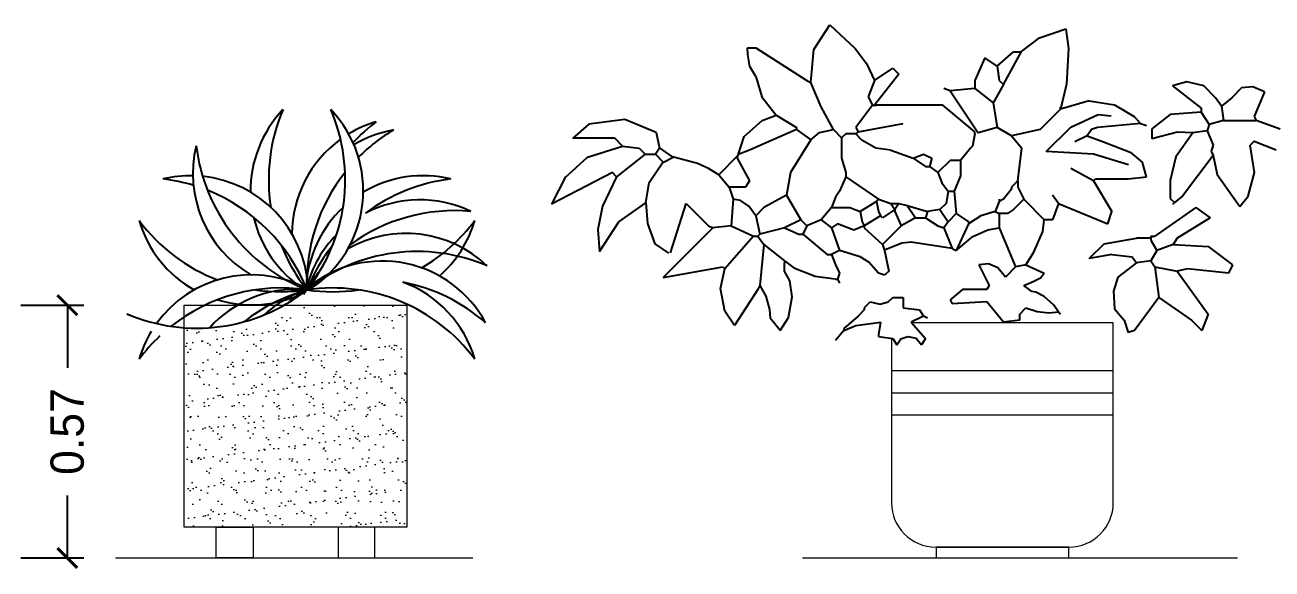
# Model space of a CAD drawing. Header units: millimetres. Extents: x 224.49 to 232.8, y 170.44 to 178.39.
# Drawn here: x 227.136 to 229.947, y 174.593 to 175.818 of the extents above; entities that cross this region are included whole.
import ezdxf

# ---------------------------------------------------------------- set-up
doc = ezdxf.new("R2010")
doc.units = ezdxf.units.MM
doc.layers.add('PROIEZIONI', color=145, linetype='Continuous', lineweight=13)
doc.layers.add('VEGETAZIONE', color=94, linetype='Continuous')
doc.dimstyles.get("Standard").update_dxf_attribs({"dimscale": 0.75, "dimtxt": 0.1, "dimasz": 0.06, "dimexe": 0.05, "dimexo": 0, "dimgap": 0.05, "dimtad": 0, "dimzin": 0, "dimdsep": 46, "dimtxsty": 'Standard', "dimblk": 'ARCHTICK', "dimcen": 0.09, "dimadec": 0, "dimazin": 0, "dimtfac": 1, "dimtofl": 0, "dimtmove": 0, "dimatfit": 3, "dimldrblk": 'ARCHTICK', "dimfxl": 1, "dimtolj": 1, "dimtzin": 0, "dimarcsym": 0})

# ---------------------------------------------------------------- blocks, each defined once
blk = doc.blocks.new('_ARCHTICK')
at = {"color": 0, "linetype": 'ByBlock', "const_width": 0.15}
blk.add_lwpolyline([(-0.5, -0.5), (0.5, 0.5)], dxfattribs=at)
blk = doc.blocks.new('*D2')
at = {"layer": 'Defpoints', "color": 0, "transparency": 16777216}
for p in [(227.1266, 175.1871), (227.1266, 174.6177), (227.2312, 174.6177)]:
    blk.add_point(p, dxfattribs=at)
at = {"layer": 'PROIEZIONI', "color": 0, "lineweight": -2, "transparency": 16777216}
for p, q in [((227.1266, 175.1871), (227.2687, 175.1871)), ((227.2312, 175.1871), (227.2312, 175.0461)), ((227.2312, 174.6177), (227.2312, 174.7586)), ((227.1266, 174.6177), (227.2687, 174.6177))]:
    blk.add_line(p, q, dxfattribs=at)
at = {"layer": 'PROIEZIONI', "color": 0, "lineweight": -2, "transparency": 16777216, "xscale": 0.045, "yscale": 0.045, "zscale": 0.045}
for p, rotation in [((227.2312, 175.1871), 90), ((227.2312, 174.6177), 270)]:
    blk.add_blockref('_ARCHTICK', p, dxfattribs=dict(at, rotation=rotation))
at = {"layer": 'PROIEZIONI', "color": 0, "transparency": 16777216, "insert": (227.2312, 174.9024), "char_height": 0.075, "attachment_point": 5, "rotation": 90}
blk.add_mtext('\\A1;0.57', dxfattribs=at)

msp = doc.modelspace()

# ---------------------------------------------------------------- hatches: boundary and pattern name
at = {"layer": 'PROIEZIONI', "ltscale": 0.05}
h = msp.add_hatch(dxfattribs=at)
h.set_pattern_fill('AR-SAND', color=8, scale=0.001, style=0)
h.set_pattern_definition([(37.5, (-138.75412, 46.255613), (-0.0016000313, 0.0489413237), [0, -0.038608, 0, -0.04318, 0, -0.041275]), (7.5, (-138.75412, 46.255613), (0.044952328, 0.07168251), [0, -0.020828, 0, -0.034798, 0, -0.013335]), (327.5, (-138.78536, 46.255613), (0.079099237, 0.0001437185), [0, -0.0127, 0, -0.04572, 0, -0.05969]), (317.5, (-138.78536, 46.25561), (0.076355645, 0.022292932), [0, -0.00635, 0, -0.029972, 0, -0.03429])])
edge = h.paths.add_edge_path()
edge.add_line((227.9964, 174.6871), (227.9964, 175.1871))
edge.add_line((227.9964, 175.1871), (227.7466, 175.1871))
edge.add_arc((227.5495, 175.5355), 0.4003, 262.1604, 299.4908, ccw=False)
edge.add_line((227.4949, 175.139), (227.4949, 174.6871))
edge.add_line((227.4949, 174.6871), (227.9964, 174.6871))

# ---------------------------------------------------------------- linework, layer by layer
for p, q in [((227.4949, 174.6871), (227.4949, 175.1871)), ((227.4949, 175.1871), (227.9964, 175.1871)), ((227.9964, 175.1871), (227.9964, 174.6871)), ((229.5891, 175.147), (229.1351, 175.147)), ((229.5891, 174.7421), (229.5891, 175.147)), ((229.089, 175.1122), (229.089, 174.7421)), ((227.9964, 174.6871), (227.4949, 174.6871)), ((229.189, 174.6421), (229.4891, 174.6421))]:
    msp.add_line(p, q, dxfattribs=at)
at = {"layer": 'PROIEZIONI', "color": 252}
for p, q in [((229.089, 175.0396), (229.5891, 175.0396)), ((229.089, 174.9898), (229.5891, 174.9898)), ((229.089, 174.94), (229.5891, 174.94))]:
    msp.add_line(p, q, dxfattribs=at)
at = {"layer": 'PROIEZIONI', "color": 5}
for p, q in [((227.3395, 174.6177), (228.145, 174.6177)), ((228.8884, 174.6177), (229.8692, 174.6177))]:
    msp.add_line(p, q, dxfattribs=at)
at = {"layer": 'PROIEZIONI', "ltscale": 0.05}
for points in [[(227.5669, 174.6871), (227.6497, 174.6871), (227.6497, 174.6177), (227.5669, 174.6177)], [(227.9244, 174.6871), (227.8416, 174.6871), (227.8416, 174.6177), (227.9244, 174.6177)], [(229.19, 174.6177), (229.4891, 174.6177), (229.4891, 174.6421), (229.19, 174.6421)]]:
    msp.add_lwpolyline(points, close=True, dxfattribs=at)
for centre, start, end in [((229.189, 174.7421), 180, 270), ((229.4891, 174.7421), 270, 360)]:
    msp.add_arc(centre, 0.1, start, end, dxfattribs=at)
at = {"layer": 'VEGETAZIONE'}
for p, q in [((228.9138, 175.7627), (228.9499, 175.8181)), ((228.9499, 175.8181), (229.0071, 175.7649)), ((229.4224, 175.7893), (229.4817, 175.8093)), ((229.4817, 175.8093), (229.488, 175.7649)), ((229.3821, 175.7582), (229.4224, 175.7893)), ((228.7644, 175.767), (228.7829, 175.767)), ((228.7655, 175.7516), (228.7644, 175.767)), ((228.7698, 175.7249), (228.7655, 175.7516)), ((228.7829, 175.767), (228.8982, 175.6931)), ((228.9075, 175.6885), (228.9138, 175.7627)), ((229.0071, 175.7649), (229.0325, 175.7316)), ((229.2997, 175.7439), (229.2766, 175.6931)), ((229.3273, 175.7254), (229.2997, 175.7439)), ((229.3273, 175.7254), (229.3643, 175.7577)), ((229.3412, 175.6839), (229.3821, 175.7582)), ((229.3643, 175.7577), (229.3827, 175.7577)), ((229.488, 175.7649), (229.4838, 175.685)), ((228.7829, 175.7024), (228.7698, 175.7249)), ((229.0325, 175.7316), (229.0505, 175.6931)), ((229.0505, 175.6931), (229.092, 175.7208)), ((229.092, 175.7208), (229.1059, 175.707)), ((229.3273, 175.7254), (229.332, 175.6931)), ((228.7829, 175.7024), (228.7967, 175.6562)), ((228.8982, 175.6931), (228.9075, 175.6885)), ((228.9308, 175.6339), (228.9075, 175.6885)), ((229.0505, 175.6931), (229.0367, 175.6562)), ((229.1059, 175.707), (229.0505, 175.6378)), ((229.2766, 175.6931), (229.2766, 175.6747)), ((229.3412, 175.6839), (229.3181, 175.6424)), ((229.332, 175.6931), (229.3412, 175.6839)), ((229.4838, 175.685), (229.4704, 175.6285)), ((229.7552, 175.6898), (229.7222, 175.6814)), ((229.7933, 175.6809), (229.7552, 175.6898)), ((228.7967, 175.6562), (228.829, 175.6147)), ((229.0367, 175.6562), (229.0459, 175.6378)), ((229.2212, 175.6701), (229.2074, 175.6747)), ((229.2766, 175.6747), (229.2212, 175.6701)), ((229.2212, 175.6701), (229.2844, 175.5753)), ((229.2766, 175.6747), (229.3181, 175.6424)), ((229.7222, 175.6814), (229.7868, 175.6306)), ((229.8191, 175.6537), (229.7933, 175.6809)), ((229.878, 175.6765), (229.856, 175.6537)), ((229.9035, 175.6787), (229.878, 175.6765)), ((229.9298, 175.6675), (229.9035, 175.6787)), ((229.9298, 175.6675), (229.9067, 175.6122)), ((228.9582, 175.5824), (228.9308, 175.6339)), ((229.0459, 175.6378), (229.009, 175.587)), ((229.0459, 175.6378), (229.0505, 175.6378)), ((229.0505, 175.6378), (229.0551, 175.6378)), ((229.2046, 175.6378), (229.0551, 175.6378)), ((229.2766, 175.5778), (229.2046, 175.6378)), ((229.3181, 175.6424), (229.3273, 175.587)), ((229.4704, 175.6285), (229.4242, 175.5824)), ((229.535, 175.647), (229.4704, 175.6285)), ((229.4704, 175.6285), (229.4704, 175.6332)), ((229.535, 175.647), (229.5919, 175.6384)), ((229.5919, 175.6384), (229.6364, 175.6117)), ((229.7868, 175.6306), (229.7868, 175.6214)), ((229.8329, 175.6353), (229.8191, 175.6537)), ((229.856, 175.6537), (229.8329, 175.6353)), ((229.8329, 175.6353), (229.8375, 175.603)), ((228.4882, 175.6051), (228.4071, 175.5945)), ((228.5583, 175.5757), (228.4882, 175.6051)), ((228.757, 175.5673), (228.7973, 175.6028)), ((228.7973, 175.6028), (228.829, 175.6147)), ((228.829, 175.6147), (228.8752, 175.587)), ((229.493, 175.5879), (229.5549, 175.6164)), ((229.5549, 175.6164), (229.584, 175.6134)), ((229.6364, 175.6117), (229.6503, 175.5962)), ((229.7176, 175.6168), (229.676, 175.5845)), ((229.7868, 175.6214), (229.7176, 175.6168)), ((229.7868, 175.6214), (229.8052, 175.5937)), ((229.8375, 175.603), (229.8052, 175.5937)), ((229.8375, 175.603), (229.9113, 175.603)), ((229.9067, 175.6122), (229.9113, 175.603)), ((229.9649, 175.5832), (229.9113, 175.603)), ((228.4071, 175.5945), (228.3699, 175.5626)), ((228.5583, 175.5757), (228.566, 175.5409)), ((228.8752, 175.5824), (228.769, 175.5363)), ((228.8752, 175.587), (228.8752, 175.5824)), ((228.8752, 175.5824), (228.9075, 175.5593)), ((228.9075, 175.5593), (228.9265, 175.5762)), ((228.9265, 175.5762), (228.9582, 175.5824)), ((228.9582, 175.5824), (228.9767, 175.564)), ((228.9859, 175.5732), (228.9767, 175.564)), ((229.009, 175.5732), (228.9859, 175.5732)), ((229.009, 175.587), (229.0136, 175.5778)), ((229.0136, 175.5778), (229.009, 175.5732)), ((229.0219, 175.5584), (229.009, 175.5732)), ((229.0136, 175.5778), (229.1151, 175.5962)), ((229.2766, 175.5732), (229.272, 175.5455)), ((229.2766, 175.5732), (229.2766, 175.5778)), ((229.3273, 175.587), (229.2844, 175.5753)), ((229.3596, 175.5686), (229.3273, 175.587)), ((229.4242, 175.5824), (229.3596, 175.5686)), ((229.4376, 175.5328), (229.493, 175.5879)), ((229.5396, 175.5824), (229.5304, 175.5686)), ((229.5534, 175.587), (229.5396, 175.5824)), ((229.6503, 175.5962), (229.5534, 175.587)), ((229.6503, 175.5962), (229.6642, 175.5916)), ((229.676, 175.5845), (229.676, 175.5614)), ((229.734, 175.5766), (229.676, 175.5614)), ((229.7683, 175.5753), (229.7297, 175.5211)), ((229.7683, 175.5753), (229.734, 175.5766)), ((229.8006, 175.5799), (229.7683, 175.5753)), ((229.8052, 175.5937), (229.8006, 175.5799)), ((229.8006, 175.5799), (229.8145, 175.5476)), ((228.3713, 175.564), (228.4645, 175.564)), ((228.4037, 175.5201), (228.483, 175.5455)), ((228.4645, 175.564), (228.483, 175.5455)), ((228.483, 175.5455), (228.5199, 175.5409)), ((228.7414, 175.5178), (228.757, 175.5673)), ((228.9075, 175.5593), (228.8613, 175.4855)), ((228.9767, 175.564), (228.9767, 175.5178)), ((229.0537, 175.5407), (229.0219, 175.5584)), ((229.272, 175.5455), (229.2674, 175.5409)), ((229.3596, 175.5686), (229.3827, 175.5409)), ((229.5304, 175.5686), (229.5027, 175.5547)), ((229.5304, 175.5686), (229.5673, 175.5547)), ((229.5673, 175.5547), (229.6273, 175.5316)), ((229.8145, 175.5476), (229.8098, 175.5337)), ((229.9067, 175.5568), (229.8975, 175.5476)), ((229.9077, 175.4856), (229.8975, 175.5476)), ((229.9067, 175.5568), (229.9564, 175.5366)), ((228.353, 175.474), (228.4037, 175.5201)), ((228.5337, 175.527), (228.4691, 175.4763)), ((228.5199, 175.5409), (228.5337, 175.527)), ((228.5337, 175.527), (228.5568, 175.527)), ((228.566, 175.5409), (228.5568, 175.527)), ((228.5753, 175.5086), (228.5568, 175.527)), ((228.5957, 175.5211), (228.5651, 175.5425)), ((228.5987, 175.5203), (228.5753, 175.5086)), ((228.6516, 175.506), (228.5957, 175.5211)), ((228.7414, 175.5224), (228.6998, 175.4809)), ((228.7414, 175.5224), (228.7414, 175.5178)), ((228.7414, 175.5178), (228.769, 175.4671)), ((228.769, 175.5363), (228.746, 175.527)), ((228.9767, 175.5178), (228.9859, 175.4855)), ((229.0874, 175.5363), (229.0537, 175.5407)), ((229.0874, 175.5363), (229.1382, 175.5178)), ((229.1382, 175.5178), (229.1612, 175.527)), ((229.1382, 175.5178), (229.1658, 175.4994)), ((229.1612, 175.527), (229.1797, 175.5178)), ((229.1797, 175.5178), (229.1751, 175.4994)), ((229.2674, 175.5409), (229.2443, 175.5132)), ((229.3735, 175.4671), (229.3827, 175.5409)), ((229.5446, 175.5269), (229.4376, 175.5328)), ((229.6234, 175.5033), (229.5446, 175.5269)), ((229.6273, 175.5316), (229.655, 175.5086)), ((229.7297, 175.5211), (229.717, 175.4678)), ((229.8145, 175.5245), (229.7452, 175.4322)), ((229.8098, 175.5337), (229.8145, 175.5245)), ((229.8145, 175.5245), (229.823, 175.4811)), ((228.5431, 175.4634), (228.5745, 175.5096)), ((228.6768, 175.4947), (228.6516, 175.506)), ((228.6998, 175.4809), (228.6768, 175.4947)), ((229.1658, 175.4994), (229.1751, 175.4994)), ((229.1751, 175.4994), (229.1935, 175.4855)), ((229.2212, 175.5132), (229.1935, 175.4855)), ((229.2443, 175.5132), (229.2212, 175.5132)), ((229.2443, 175.5132), (229.2444, 175.4785)), ((229.5442, 175.4671), (229.4935, 175.4947)), ((229.6642, 175.4763), (229.655, 175.5086)), ((228.4599, 175.4855), (228.3227, 175.4142)), ((228.3538, 175.4763), (228.3227, 175.4142)), ((228.4691, 175.4763), (228.4375, 175.4103)), ((228.4691, 175.4763), (228.4599, 175.4855)), ((228.5355, 175.4174), (228.5431, 175.4634)), ((228.6998, 175.4809), (228.7229, 175.4532)), ((228.769, 175.4671), (228.7598, 175.4532)), ((228.8613, 175.4855), (228.8521, 175.4348)), ((228.9859, 175.4763), (228.9721, 175.444)), ((228.9859, 175.4855), (228.9859, 175.4763)), ((228.9859, 175.4763), (229.0597, 175.4255)), ((229.1935, 175.4855), (229.2028, 175.4624)), ((229.2028, 175.4624), (229.2166, 175.444)), ((229.2444, 175.4785), (229.2305, 175.444)), ((229.3735, 175.4671), (229.3596, 175.4532)), ((229.3735, 175.4671), (229.3735, 175.4532)), ((229.5442, 175.4671), (229.5488, 175.4717)), ((229.5442, 175.4671), (229.5857, 175.3978)), ((229.5488, 175.4717), (229.6226, 175.4717)), ((229.6226, 175.4717), (229.6642, 175.4763)), ((229.717, 175.4678), (229.7176, 175.4276)), ((229.823, 175.4811), (229.8744, 175.4092)), ((229.8929, 175.4322), (229.9077, 175.4856)), ((228.7229, 175.4532), (228.7321, 175.4255)), ((228.7598, 175.4532), (228.7229, 175.4532)), ((228.8521, 175.4348), (228.8013, 175.4071)), ((228.8521, 175.4348), (228.8844, 175.3794)), ((228.9628, 175.4301), (228.9536, 175.4071)), ((228.9721, 175.444), (228.9628, 175.4301)), ((229.2166, 175.444), (229.212, 175.4163)), ((229.2166, 175.444), (229.2305, 175.444)), ((229.2305, 175.444), (229.2351, 175.3932)), ((229.3596, 175.4486), (229.3412, 175.4255)), ((229.3596, 175.4532), (229.3596, 175.4486)), ((229.3735, 175.4532), (229.3873, 175.4255)), ((229.4658, 175.4163), (229.4519, 175.4348)), ((229.7452, 175.4322), (229.7268, 175.4184)), ((229.8744, 175.4092), (229.8929, 175.4322)), ((228.4375, 175.4103), (228.4274, 175.3572)), ((228.4747, 175.3749), (228.5355, 175.4174)), ((228.5355, 175.4174), (228.5389, 175.3713)), ((228.5906, 175.3051), (228.626, 175.4163)), ((228.626, 175.4163), (228.6768, 175.3655)), ((228.7321, 175.4255), (228.7275, 175.3655)), ((228.7486, 175.423), (228.7321, 175.4255)), ((228.7676, 175.4097), (228.7486, 175.423)), ((228.7829, 175.3886), (228.7676, 175.4097)), ((228.8013, 175.4071), (228.7829, 175.3886)), ((228.9536, 175.4071), (228.9305, 175.3794)), ((228.9536, 175.4071), (228.9951, 175.4071)), ((228.9951, 175.4071), (229.0182, 175.3978)), ((229.0551, 175.4209), (229.0182, 175.3978)), ((229.0597, 175.4255), (229.0551, 175.4209)), ((229.0551, 175.4209), (229.0597, 175.3978)), ((229.0597, 175.4255), (229.0874, 175.4163)), ((229.0966, 175.4025), (229.069, 175.384)), ((229.0874, 175.4163), (229.1059, 175.4163)), ((229.0874, 175.4163), (229.0966, 175.4025)), ((229.1059, 175.4163), (229.0966, 175.4025)), ((229.0966, 175.4025), (229.0966, 175.3978)), ((229.1059, 175.4163), (229.1243, 175.4117)), ((229.1243, 175.4117), (229.1705, 175.3978)), ((229.1243, 175.4117), (229.1428, 175.384)), ((229.1982, 175.4025), (229.1705, 175.3978)), ((229.212, 175.4163), (229.1982, 175.4025)), ((229.1982, 175.4025), (229.2166, 175.3748)), ((229.332, 175.4209), (229.3227, 175.3978)), ((229.3412, 175.4255), (229.332, 175.4209)), ((229.332, 175.4255), (229.332, 175.4209)), ((229.3643, 175.4025), (229.3504, 175.3932)), ((229.3873, 175.4255), (229.3643, 175.4025)), ((229.3873, 175.4255), (229.4335, 175.3794)), ((229.4658, 175.4163), (229.4519, 175.3794)), ((229.4658, 175.4163), (229.5765, 175.3702)), ((229.7749, 175.4071), (229.6826, 175.3425)), ((229.7176, 175.4276), (229.7268, 175.4184)), ((229.7268, 175.4184), (229.7222, 175.4138)), ((229.7749, 175.4071), (229.8072, 175.384)), ((228.4307, 175.3076), (228.4747, 175.3749)), ((228.7829, 175.3886), (228.7921, 175.3471)), ((228.8844, 175.3794), (228.8475, 175.3609)), ((228.8844, 175.3794), (228.8982, 175.3655)), ((228.9305, 175.3794), (228.8982, 175.3655)), ((228.9305, 175.3794), (228.9536, 175.3609)), ((229.0182, 175.3978), (229.0228, 175.3748)), ((229.0228, 175.3748), (229.0274, 175.3655)), ((229.0643, 175.3886), (229.0274, 175.3655)), ((229.0597, 175.3978), (229.0643, 175.3886)), ((229.069, 175.384), (229.0643, 175.3886)), ((229.0966, 175.3978), (229.1105, 175.3655)), ((229.1428, 175.384), (229.1105, 175.3655)), ((229.1428, 175.384), (229.1658, 175.384)), ((229.1705, 175.3978), (229.1658, 175.384)), ((229.1658, 175.384), (229.1935, 175.3655)), ((229.2166, 175.3748), (229.2074, 175.3609)), ((229.2351, 175.3932), (229.2166, 175.3748)), ((229.2351, 175.3932), (229.2627, 175.3748)), ((229.2904, 175.3886), (229.2627, 175.3702)), ((229.2627, 175.3748), (229.2627, 175.3702)), ((229.3227, 175.3978), (229.2904, 175.3886)), ((229.3227, 175.3978), (229.332, 175.3932)), ((229.332, 175.3932), (229.332, 175.3609)), ((229.3504, 175.3932), (229.332, 175.3932)), ((229.43, 175.3529), (229.4335, 175.3794)), ((229.4519, 175.3794), (229.4335, 175.3794)), ((229.5765, 175.3702), (229.5857, 175.3978)), ((229.8072, 175.384), (229.7334, 175.3379)), ((228.4274, 175.3572), (228.4307, 175.3076)), ((228.5389, 175.3713), (228.5558, 175.3253)), ((228.686, 175.3609), (228.5746, 175.2495)), ((228.6768, 175.3655), (228.686, 175.3609)), ((228.7275, 175.3655), (228.686, 175.3609)), ((228.7275, 175.3655), (228.7783, 175.3425)), ((228.7921, 175.3471), (228.7875, 175.3425)), ((228.8475, 175.3609), (228.7921, 175.3471)), ((228.8475, 175.3609), (228.8798, 175.3471)), ((228.8798, 175.3471), (228.889, 175.3471)), ((228.8982, 175.3655), (228.889, 175.3471)), ((228.889, 175.3471), (228.9444, 175.301)), ((228.9674, 175.3702), (228.9536, 175.3609)), ((228.9536, 175.3609), (228.9721, 175.3102)), ((229.0044, 175.3563), (228.9674, 175.3702)), ((229.0274, 175.3655), (229.0044, 175.3563)), ((229.0274, 175.3655), (229.0274, 175.3609)), ((229.0274, 175.3609), (229.069, 175.324)), ((229.1105, 175.3655), (229.069, 175.324)), ((229.1935, 175.3655), (229.2074, 175.3609)), ((229.2074, 175.3609), (229.2258, 175.3148)), ((229.2627, 175.3702), (229.2351, 175.3102)), ((229.2723, 175.3414), (229.3062, 175.3564)), ((229.3062, 175.3564), (229.332, 175.3609)), ((229.332, 175.3609), (229.3689, 175.2733)), ((229.4096, 175.3067), (229.43, 175.3529)), ((228.5558, 175.3253), (228.5863, 175.304)), ((228.7783, 175.3425), (228.7137, 175.2686)), ((228.7783, 175.3425), (228.7875, 175.3425)), ((228.7875, 175.3425), (228.8013, 175.324)), ((228.8013, 175.324), (228.7921, 175.2317)), ((228.8013, 175.324), (228.8475, 175.2871)), ((229.069, 175.324), (229.0736, 175.3102)), ((229.1126, 175.3269), (229.0732, 175.3112)), ((229.1336, 175.3286), (229.1126, 175.3269)), ((229.2258, 175.3148), (229.1336, 175.3286)), ((229.2351, 175.3102), (229.2723, 175.3414)), ((229.5346, 175.2921), (229.5686, 175.3254)), ((229.5686, 175.3254), (229.6411, 175.3379)), ((229.6734, 175.3379), (229.6411, 175.3379)), ((229.678, 175.3425), (229.6734, 175.3379)), ((229.6734, 175.3425), (229.6734, 175.3379)), ((229.6734, 175.3425), (229.678, 175.3425)), ((229.6734, 175.3379), (229.6734, 175.3332)), ((229.6734, 175.3332), (229.6872, 175.3102)), ((229.678, 175.3425), (229.6826, 175.3425)), ((229.7242, 175.324), (229.6872, 175.3102)), ((229.7334, 175.3379), (229.7242, 175.324)), ((229.7242, 175.324), (229.8026, 175.3194)), ((229.8026, 175.3194), (229.858, 175.2779)), ((228.9444, 175.301), (228.9536, 175.301)), ((228.9721, 175.3102), (228.9536, 175.301)), ((228.9536, 175.301), (228.9628, 175.2779)), ((229.0188, 175.2963), (228.9721, 175.3102)), ((229.0377, 175.2839), (229.0188, 175.2963)), ((229.0736, 175.3102), (229.0828, 175.264)), ((229.2258, 175.3148), (229.2351, 175.3102)), ((229.3919, 175.2779), (229.4096, 175.3067)), ((229.5857, 175.301), (229.5346, 175.2921)), ((229.5857, 175.301), (229.6319, 175.2963)), ((229.6319, 175.2963), (229.6411, 175.2825)), ((229.6872, 175.3102), (229.6734, 175.2871)), ((228.5746, 175.2495), (228.7091, 175.2733)), ((228.7035, 175.2245), (228.7137, 175.2686)), ((228.7091, 175.2733), (228.7137, 175.2686)), ((228.8475, 175.2871), (228.8691, 175.2715)), ((228.8475, 175.2871), (228.8475, 175.2825)), ((228.8475, 175.264), (228.8475, 175.2825)), ((228.8596, 175.2418), (228.8475, 175.264)), ((228.8691, 175.2715), (228.9172, 175.2526)), ((228.9628, 175.2779), (228.9721, 175.2594)), ((229.0597, 175.2594), (229.0377, 175.2839)), ((229.0828, 175.264), (229.0736, 175.2548)), ((229.3079, 175.2801), (229.2858, 175.2779)), ((229.2858, 175.2779), (229.3089, 175.2317)), ((229.3291, 175.2712), (229.3079, 175.2801)), ((229.3458, 175.2502), (229.3291, 175.2712)), ((229.3689, 175.2733), (229.3458, 175.2502)), ((229.3919, 175.2779), (229.3689, 175.2733)), ((229.3919, 175.2779), (229.4335, 175.2594)), ((229.6411, 175.2825), (229.5996, 175.2502)), ((229.6734, 175.2871), (229.6411, 175.2825)), ((229.6734, 175.2871), (229.6826, 175.2733)), ((229.6826, 175.2733), (229.7334, 175.264)), ((229.6826, 175.2733), (229.6919, 175.2041)), ((229.7565, 175.2686), (229.7334, 175.264)), ((229.7334, 175.264), (229.8026, 175.1671)), ((229.8487, 175.2594), (229.7565, 175.2686)), ((229.858, 175.2779), (229.8487, 175.2594)), ((228.8651, 175.2055), (228.8596, 175.2418)), ((228.9172, 175.2526), (228.9674, 175.2456)), ((228.9628, 175.2456), (228.9674, 175.2456)), ((228.9721, 175.2594), (228.9674, 175.2456)), ((228.9674, 175.2456), (228.9721, 175.2363)), ((229.0736, 175.2548), (229.0597, 175.2594)), ((229.3873, 175.2317), (229.4088, 175.2401)), ((229.4088, 175.2401), (229.4249, 175.249)), ((229.4249, 175.249), (229.4335, 175.2594)), ((229.5996, 175.2502), (229.5897, 175.2188)), ((228.713, 175.1733), (228.7035, 175.2245)), ((228.7875, 175.2225), (228.7348, 175.141)), ((228.7921, 175.2317), (228.7875, 175.2225)), ((228.7921, 175.2317), (228.806, 175.2071)), ((228.806, 175.2071), (228.8139, 175.1774)), ((228.8572, 175.1592), (228.8651, 175.2055)), ((229.2489, 175.2225), (229.2212, 175.1994)), ((229.3043, 175.2225), (229.2489, 175.2225)), ((229.3089, 175.2317), (229.3043, 175.2225)), ((229.4058, 175.2179), (229.3873, 175.2317)), ((229.4147, 175.2162), (229.4058, 175.2179)), ((229.4334, 175.2064), (229.4147, 175.2162)), ((229.4546, 175.1877), (229.4334, 175.2064)), ((229.5897, 175.2188), (229.5919, 175.1789)), ((228.8139, 175.1774), (228.8152, 175.1579)), ((229.032, 175.1856), (229.0274, 175.181)), ((229.0274, 175.181), (229.0274, 175.1764)), ((229.032, 175.1856), (229.0413, 175.1948)), ((229.0413, 175.1948), (229.0638, 175.189)), ((229.0638, 175.189), (229.0819, 175.1948)), ((229.0819, 175.1948), (229.092, 175.2041)), ((229.092, 175.2041), (229.1151, 175.2041)), ((229.1151, 175.2041), (229.1151, 175.181)), ((229.1151, 175.181), (229.152, 175.1764)), ((229.2212, 175.1994), (229.2258, 175.1902)), ((229.3043, 175.1948), (229.2258, 175.1902)), ((229.3412, 175.1487), (229.3043, 175.1948)), ((229.3781, 175.1671), (229.3919, 175.181)), ((229.3919, 175.181), (229.4173, 175.1727)), ((229.4658, 175.1717), (229.4546, 175.1877)), ((229.5919, 175.1789), (229.6134, 175.1533)), ((229.6919, 175.2041), (229.6365, 175.1302)), ((229.6919, 175.2041), (229.7657, 175.1533)), ((228.7348, 175.141), (228.713, 175.1733)), ((228.8383, 175.1302), (228.8152, 175.1579)), ((228.8383, 175.1302), (228.8572, 175.1592)), ((229.0136, 175.1625), (228.9813, 175.1348)), ((229.0274, 175.1764), (229.0136, 175.1625)), ((229.1612, 175.1625), (229.1336, 175.1487)), ((229.152, 175.1764), (229.1612, 175.1625)), ((229.1705, 175.1579), (229.1612, 175.1625)), ((229.3781, 175.1533), (229.3412, 175.1487)), ((229.3781, 175.1533), (229.3781, 175.1671)), ((229.4173, 175.1727), (229.4444, 175.17)), ((229.4444, 175.17), (229.4658, 175.1717)), ((229.4658, 175.1717), (229.4704, 175.1671)), ((229.6134, 175.1533), (229.6226, 175.1256)), ((229.7657, 175.1533), (229.7888, 175.1302)), ((229.8026, 175.1671), (229.7888, 175.1302)), ((228.9813, 175.1302), (228.9628, 175.1072)), ((228.9813, 175.1302), (229.0086, 175.1411)), ((228.9813, 175.1348), (228.9813, 175.1302)), ((229.0086, 175.1411), (229.0425, 175.146)), ((229.0425, 175.146), (229.0643, 175.1487)), ((229.0643, 175.1487), (229.0597, 175.121)), ((229.0597, 175.121), (229.0597, 175.1164)), ((229.1336, 175.1487), (229.1658, 175.1118)), ((229.6365, 175.1302), (229.6226, 175.1256)), ((229.0597, 175.1164), (229.092, 175.1118)), ((229.092, 175.1118), (229.1013, 175.0979)), ((229.1013, 175.0979), (229.1103, 175.1113)), ((229.1103, 175.1113), (229.126, 175.1163)), ((229.126, 175.1163), (229.1449, 175.113)), ((229.1449, 175.113), (229.1566, 175.0979)), ((229.1658, 175.1118), (229.1566, 175.0979))]:
    msp.add_line(p, q, dxfattribs=at)
for centre, radius, start, end in [((227.9088, 175.4449), 0.2646, 136.3654, 180.7103), ((227.9088, 175.4449), 0.2646, 136.3654, 180.7103), ((228.0853, 175.4698), 0.4003, 156.8122, 188.9866), ((228.0853, 175.4698), 0.4003, 156.8122, 188.9866), ((227.4573, 175.4698), 0.4003, 321.6665, 23.1878), ((227.6338, 175.4449), 0.2646, 303.4259, 43.6346), ((229.2046, 175.6378), 0.000000577, 49.844, 89.647), ((228.0021, 175.3462), 0.2646, 106.3654, 121.0987), ((228.1674, 175.2796), 0.4003, 126.8122, 136.8825), ((228.0138, 175.3214), 0.2646, 100.3654, 121.0404), ((228.1713, 175.2379), 0.4003, 120.8122, 135.1591), ((228.5583, 175.5757), 0.000000577, 12.8043, 67.5333), ((227.7788, 175.4837), 0.2646, 166.3654, 239.6535), ((227.9191, 175.5936), 0.4003, 186.8122, 248.3335), ((228.0021, 175.3462), 0.2646, 125.8367, 179.6535), ((227.5092, 175.2141), 0.2646, 88.9013, 103.6346), ((227.3993, 175.0738), 0.4003, 73.1175, 83.1878), ((227.5092, 175.2141), 0.2646, 3.4259, 84.1633), ((228.1713, 175.2379), 0.4003, 141.6665, 182.3335), ((228.0335, 175.2141), 0.2646, 76.3654, 120.7103), ((228.1433, 175.0738), 0.4003, 96.8122, 126.8735), ((227.3993, 175.0738), 0.4003, 21.6665, 68.3335), ((228.0335, 175.2141), 0.2646, 133.0962, 176.5741), ((228.0262, 175.1598), 0.2646, 64.3654, 117.7175), ((227.7133, 175.6176), 0.4003, 216.8122, 248.9866), ((227.6467, 175.4523), 0.2646, 196.3654, 240.7103), ((227.9088, 175.4449), 0.2646, 193.0962, 236.5741), ((227.9088, 175.4449), 0.2646, 193.0962, 236.5741), ((228.1045, 174.9997), 0.4003, 84.8122, 126.0835), ((227.8293, 175.6176), 0.4003, 300.0378, 323.1878), ((227.8959, 175.4523), 0.2646, 311.1003, 343.6346), ((227.9946, 175.084), 0.2646, 46.3654, 119.6535), ((228.0853, 175.4698), 0.4003, 201.6665, 218.3335), ((228.0853, 175.4698), 0.4003, 201.6665, 218.3335), ((228.0262, 175.1598), 0.2646, 135.3874, 164.5741), ((228.1433, 175.0738), 0.4003, 141.6665, 158.3335), ((228.0196, 174.9076), 0.4003, 66.8122, 128.3335), ((227.9946, 175.084), 0.2646, 137.1743, 146.5741), ((227.9412, 175.0218), 0.2646, 28.3654, 128.5741), ((227.6467, 174.9908), 0.2646, 63.4259, 144.1633), ((228.1045, 174.9997), 0.4003, 141.6665, 146.3335), ((227.9104, 174.8462), 0.4003, 48.8122, 78.8735), ((227.8959, 174.9908), 0.2646, 16.3654, 69.7175), ((227.523, 175.5355), 0.4003, 246.8122, 308.3335), ((227.7133, 174.8255), 0.4003, 81.6665, 128.3335), ((227.7481, 174.9585), 0.2646, 87.4259, 137.7849), ((227.6467, 175.4523), 0.2646, 253.0962, 296.5741), ((227.8762, 174.8346), 0.4003, 105.6665, 128.1111), ((227.7133, 175.6176), 0.4003, 261.6665, 278.3335), ((227.8539, 174.9703), 0.2646, 111.4259, 132.5709), ((227.7788, 175.4837), 0.2646, 257.1743, 266.5741), ((227.9088, 174.9983), 0.2646, 123.4259, 132.8257), ((228.0853, 174.9733), 0.4003, 141.6665, 143.5381), ((227.8293, 174.8255), 0.4003, 36.8122, 98.3335), ((227.8293, 175.6176), 0.4003, 261.6665, 278.3335), ((227.6467, 174.9908), 0.2646, 148.9013, 163.6346), ((227.7133, 174.8255), 0.4003, 133.1175, 143.1878)]:
    msp.add_arc(centre, radius, start, end, dxfattribs=at)

# ---------------------------------------------------------------- dimensions: what is measured, and where the dimension line sits
at = {"layer": 'PROIEZIONI', "color": 251}
dim = msp.add_aligned_dim(p1=(227.1266, 175.1871), p2=(227.1266, 174.6177), distance=0.1046, dimstyle='Standard', dxfattribs=at)
dim.commit()
dim.dimension.update_dxf_attribs({"geometry": '*D2', "text_midpoint": (227.2312, 174.9024)})

doc.saveas('drawing.dxf')
